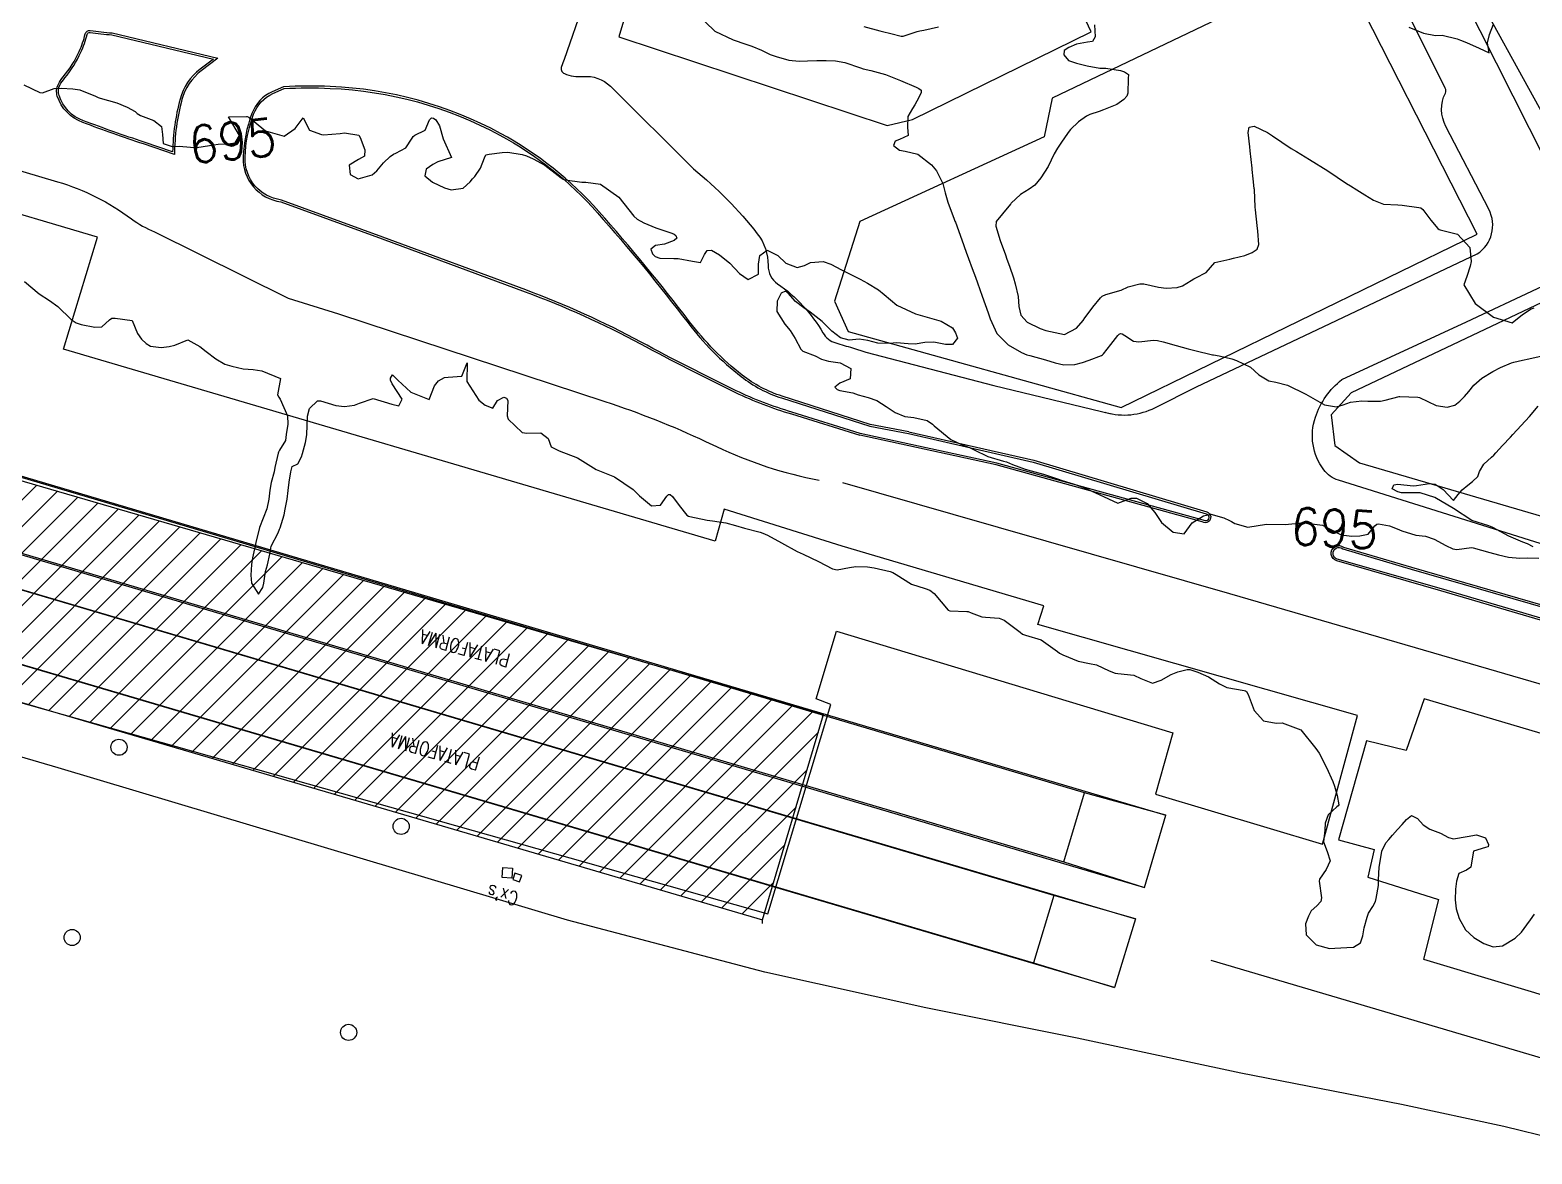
# Model space of a CAD drawing. Header units: metres. Extents: x 286371 to 293043, y 7462578 to 7466404.
# Drawn here: x 288268.8 to 288429.8, y 7465199.6 to 7465320.2 of the extents above; entities that cross this region are included whole.
import ezdxf
from ezdxf.enums import TextEntityAlignment as Align

# ---------------------------------------------------------------- set-up
doc = ezdxf.new("R2010")
doc.units = ezdxf.units.M
doc.header["$MEASUREMENT"] = 0
doc.linetypes.add('CONTINUO', pattern=[0])
doc.layers.get('0').update_dxf_attribs({"color": 255})
for name, color, linetype in [('CAIXA', 45, 'Continuous'), ('Canteiro', 45, 'Continuous'), ('Cotas', 45, 'Continuous'), ('Curvas de Nivel 1m', 11, 'Continuous'), ('Curvas de Nivel 5m', 15, 'Continuous'), ('EDIFICAÇÃO', 30, 'Continuous'), ('Edificações', 30, 'Continuous'), ('Linha Férrea', 20, 'Continuous'), ('PLATAFORMA', 45, 'Continuous'), ('Postes', 20, 'Continuous'), ('TEXTO', 45, 'Continuous'), ('Vias primárias', 230, 'Continuous')]:
    doc.layers.add(name, color=color, linetype=linetype)
doc.styles.add('ROMANS', font='romans', dxfattribs={"height": 0.2})
doc.styles.add('Style-STANDARD', font='STANDARD.shx')

# ---------------------------------------------------------------- blocks, each defined once
blk = doc.blocks.new('A765008FEC69405E18CF5C')
at = {"color": 132, "linetype": 'CONTINUO', "flags": 128}
for points in [[(-94.02, 27.6), (-75.66, 45.96)], [(-91.84, 26.96), (-73.47, 45.32)], [(-89.65, 26.32), (-71.28, 44.69)], [(-87.46, 25.67), (-69.09, 44.05)], [(-85.28, 25.03), (-66.9, 43.41)], [(-83.09, 24.39), (-64.71, 42.77)], [(-80.9, 23.75), (-62.52, 42.13)], [(-78.72, 23.11), (-60.33, 41.5)], [(-76.53, 22.47), (-58.14, 40.86)], [(-74.34, 21.82), (-55.95, 40.22)], [(-72.16, 21.18), (-53.75, 39.58)], [(-69.97, 20.54), (-51.56, 38.95)], [(-67.78, 19.9), (-49.37, 38.31)], [(-65.6, 19.26), (-47.18, 37.67)], [(-63.41, 18.61), (-44.99, 37.03)], [(-61.22, 17.97), (-42.8, 36.39)], [(-59.04, 17.33), (-40.61, 35.76)], [(-56.85, 16.69), (-38.42, 35.12)], [(-54.66, 16.05), (-36.23, 34.48)], [(-52.48, 15.4), (-34.04, 33.84)], [(-50.29, 14.76), (-31.85, 33.2)], [(-48.1, 14.12), (-29.66, 32.57)], [(-45.92, 13.48), (-27.47, 31.93)], [(-43.73, 12.84), (-25.28, 31.29)], [(-41.54, 12.2), (-23.09, 30.65)], [(-39.36, 11.55), (-20.9, 30.01)], [(-37.17, 10.91), (-18.71, 29.38)], [(-34.99, 10.27), (-16.52, 28.74)], [(-32.8, 9.63), (-14.33, 28.1)], [(-30.61, 8.99), (-12.14, 27.46)], [(-28.43, 8.34), (-9.94, 26.82)], [(-26.24, 7.7), (-7.75, 26.19)], [(-24.05, 7.06), (-5.56, 25.55)], [(-21.87, 6.42), (-3.37, 24.91)], [(-19.68, 5.78), (-1.18, 24.27)], [(-17.49, 5.13), (1.01, 23.63)], [(-15.31, 4.49), (3.2, 23)], [(-13.12, 3.85), (5.39, 22.36)], [(-10.93, 3.21), (7.58, 21.72)], [(-8.75, 2.57), (8.19, 19.5)], [(-6.56, 1.93), (6.99, 15.47)], [(-4.37, 1.28), (5.79, 11.44)], [(-2.19, 0.64), (4.59, 7.41)], [(0, 0), (3.39, 3.39)]]:
    blk.add_lwpolyline(points, dxfattribs=at)

msp = doc.modelspace()

# ---------------------------------------------------------------- linework, layer by layer
at = {"layer": 'CAIXA', "linetype": 'CONTINUO'}
for points in [[(288320.44, 7465229.18, 696), (288319.4, 7465229.25, 696), (288319.47, 7465230.31, 696.02), (288320.51, 7465230.24, 696.02)], [(288320.75, 7465229.7, 696.06), (288320.53, 7465229.02, 696.04), (288321.26, 7465228.79, 696.06), (288321.48, 7465229.46, 696.06)]]:
    msp.add_polyline3d(points, close=True, dxfattribs=at)
at = {"layer": 'Canteiro'}
for points in [[(288277.53, 7465319.64), (288288.43, 7465317.02), (288287, 7465315.94, 0.166775), (288284.84, 7465312.74, 0.060344), (288284.04, 7465307.09), (288280.99, 7465308.12, -0.006569), (288274.47, 7465310.42, -0.230137), (288271.87, 7465313.12, -0.201459), (288271.96, 7465314.25, -0.053946), (288272.47, 7465315.01, 0.067839), (288274.21, 7465317.78, 0.047422), (288274.87, 7465319.68, -0.385712), (288275.19, 7465319.9, 0.012792)], [(288357.79, 7465276.87), (288350.47, 7465279.17, -0.042308), (288344.48, 7465281.46, -0.010863), (288334.3, 7465286.67, 0.035067), (288321.92, 7465292.27), (288306.59, 7465297.94), (288295.71, 7465301.92, -0.388507), (288291.81, 7465306.51, -0.08006), (288292.73, 7465311.12, -0.200663), (288294.81, 7465313.34), (288295.99, 7465313.88, -0.022897), (288300.94, 7465313.9, -0.114367), (288319.13, 7465308.89, -0.08757), (288329.6, 7465300.56, -0.018186), (288339.32, 7465288.74, 0.063528), (288345.01, 7465282.98, 0.089039), (288349.36, 7465280.68), (288358.82, 7465277.65), (288362.95, 7465276.86), (288376.35, 7465273.8), (288394.9, 7465268.26, -1.200463), (288394.56, 7465267.58), (288372.43, 7465273.7)]]:
    msp.add_lwpolyline(points, format="xyb", close=True, dxfattribs=at)
msp.add_lwpolyline([(288476.94, 7465243.45), (288420.12, 7465260.19), (288408.95, 7465263.39, -1.230034), (288409.54, 7465264.5), (288416.86, 7465262.33), (288460.73, 7465249.64)], format="xyb", dxfattribs=at)
at = {"layer": 'Curvas de Nivel 1m', "flags": 128}
for points, elevation in [([(288340.21, 7465321.97), (288342.18, 7465320.05), (288344.17, 7465319.12), (288345.52, 7465318.65), (288346.15, 7465318.44), (288347.19, 7465317.98), (288348.14, 7465317.54), (288348.79, 7465317.3), (288350.13, 7465316.92), (288351.23, 7465316.82), (288352.13, 7465316.84), (288353.15, 7465316.87), (288354.13, 7465316.87), (288355.15, 7465316.84), (288356.13, 7465316.69), (288357.83, 7465316.11), (288358.12, 7465316.01), (288358.91, 7465315.8), (288360.11, 7465315.5), (288360.51, 7465315.37), (288362.1, 7465314.75), (288363.78, 7465314.03), (288364.09, 7465313.9), (288364.32, 7465313.72), (288364.34, 7465313.46), (288364.07, 7465312.91), (288363.66, 7465312.13), (288363.38, 7465311.73), (288362.9, 7465310.88), (288362.87, 7465309.74), (288362.92, 7465308.83), (288362, 7465308.42), (288361.54, 7465308.23), (288361.36, 7465307.76), (288361.99, 7465307.28), (288362.59, 7465307.15), (288363.98, 7465306.84), (288365.44, 7465305.7), (288365.95, 7465305.06), (288366.64, 7465303.68), (288366.9, 7465302.7), (288367.2, 7465301.68), (288367.87, 7465299.87), (288367.94, 7465299.66), (288367.99, 7465299.53), (288368.67, 7465297.65), (288369.15, 7465296.31), (288369.39, 7465295.64), (288369.79, 7465294.58), (288370.14, 7465293.63), (288370.36, 7465293.03), (288370.87, 7465291.62), (288371.52, 7465289.8), (288371.58, 7465289.61), (288371.71, 7465289.19), (288372.45, 7465287.59), (288373.67, 7465286.38), (288375.1, 7465285.55), (288375.65, 7465285.32), (288375.96, 7465285.23), (288377.64, 7465284.79), (288378.69, 7465284.44), (288379.64, 7465284.23), (288380.82, 7465284.28), (288381.64, 7465284.49), (288382.35, 7465284.74), (288383.65, 7465285.24), (288383.77, 7465285.3), (288383.89, 7465285.42), (288384.66, 7465286.42), (288385.43, 7465287.4), (288385.56, 7465287.52), (288385.69, 7465287.59), (288385.87, 7465287.57), (288386.15, 7465287.39), (288387.1, 7465286.79), (288387.67, 7465286.72), (288389.23, 7465286.88), (288389.68, 7465286.86), (288390.29, 7465286.7), (288391.67, 7465286.32), (288392.97, 7465285.97), (288393.66, 7465285.79), (288395.58, 7465285.31), (288395.66, 7465285.3), (288396.29, 7465285.22), (288397.65, 7465284.89), (288398.15, 7465284.69), (288399.63, 7465283.97), (288400.52, 7465283.16), (288401.6, 7465282.53), (288402.36, 7465282.38), (288403.6, 7465282.05), (288405.58, 7465281.08), (288407.57, 7465279.93), (288408.86, 7465279.74), (288409.57, 7465279.93), (288410.35, 7465280.24), (288411.57, 7465280.39), (288412.23, 7465280.33), (288413.57, 7465280.35), (288414.09, 7465280.44), (288415.58, 7465280.84), (288415.67, 7465280.85), (288417.58, 7465280.78), (288417.77, 7465280.72), (288419.57, 7465279.86), (288420.75, 7465279.68), (288421.57, 7465279.92), (288422.09, 7465280.33), (288422.58, 7465280.83), (288423.05, 7465281.37), (288423.6, 7465282.05), (288424.45, 7465282.8), (288425.63, 7465283.51), (288426.46, 7465283.94), (288427.64, 7465284.44), (288427.87, 7465284.51), (288428.83, 7465284.73), (288429.49, 7465284.87), (288429.65, 7465284.9), (288431.11, 7465285.23)], 694), ([(288358.18, 7465320.53), (288359.89, 7465320.08), (288360.18, 7465320.01), (288361.06, 7465319.77), (288362.17, 7465319.5), (288362.41, 7465319.51), (288363.16, 7465319.74), (288363.91, 7465319.99), (288364.18, 7465320.06), (288364.61, 7465320.15), (288366.19, 7465320.51)], 693), ([(288382.91, 7465320.72), (288383, 7465319.43), (288382.68, 7465318.92), (288382.17, 7465318.86), (288380.99, 7465318.63), (288380.16, 7465318.29), (288379.67, 7465317.96), (288379.63, 7465317.48), (288380.14, 7465316.9), (288380.99, 7465316.6), (288382.13, 7465316.31), (288383.48, 7465316.07), (288384.12, 7465316.06), (288385.71, 7465315.8), (288386.12, 7465315.67), (288386.57, 7465315.38), (288386.54, 7465314.95), (288386.48, 7465313.38), (288386.38, 7465313.07), (288386.07, 7465312.72), (288385.3, 7465312.16), (288384.06, 7465311.65), (288383.88, 7465311.59), (288383.4, 7465311.42), (288382.41, 7465311.08), (288382.05, 7465310.91), (288381.2, 7465310.29), (288380.34, 7465309.47), (288380.19, 7465309.3), (288380.02, 7465309.07), (288379.36, 7465308.12), (288378.93, 7465307.49), (288378.59, 7465306.89), (288377.95, 7465305.5), (288377.17, 7465304.29), (288376.52, 7465303.53), (288375.92, 7465303.09), (288374.96, 7465302.51), (288373.98, 7465301.57), (288373.94, 7465301.52), (288373.89, 7465301.46), (288373.03, 7465300.44), (288372.37, 7465299.6), (288372.33, 7465299.13), (288372.79, 7465297.59), (288373.35, 7465296.05), (288373.52, 7465295.58), (288373.79, 7465294.83), (288374.23, 7465293.57), (288374.41, 7465292.92), (288374.71, 7465291.56), (288374.8, 7465290.48), (288375.02, 7465289.55), (288375.7, 7465288.81), (288377.1, 7465288.12), (288377.69, 7465287.93), (288379.68, 7465287.48), (288380.98, 7465288.18), (288381.71, 7465289), (288381.88, 7465289.28), (288382.01, 7465289.45), (288382.75, 7465290.42), (288383.54, 7465291.43), (288383.75, 7465291.62), (288384.13, 7465291.8), (288385.76, 7465292.23), (288386.54, 7465292.6), (288387.77, 7465292.94), (288388.2, 7465292.92), (288389.76, 7465292.57), (288390.6, 7465292.47), (288391.76, 7465292.54), (288392.35, 7465292.7), (288393.27, 7465293.27), (288393.57, 7465293.47), (288393.78, 7465293.56), (288394.9, 7465294.13), (288395.8, 7465295.23), (288397.43, 7465295.59), (288397.81, 7465295.67), (288399.03, 7465295.97), (288399.82, 7465296.28), (288400.35, 7465296.64), (288400.53, 7465297.16), (288400.43, 7465298.59), (288400.36, 7465299.17), (288400.18, 7465300.88), (288400.15, 7465301.17), (288400.06, 7465303.04), (288400.04, 7465303.17), (288399.94, 7465304.19), (288399.83, 7465305.18), (288399.82, 7465305.32), (288399.61, 7465307.18), (288399.56, 7465307.61), (288399.39, 7465309.18), (288399.49, 7465309.72), (288400.02, 7465309.83), (288401.45, 7465309.15), (288402.01, 7465308.8), (288402.99, 7465308.13), (288403.99, 7465307.46), (288404.56, 7465307.11), (288405.97, 7465306.25), (288407.95, 7465305.05), (288409.93, 7465303.7), (288410.35, 7465303.44), (288411.06, 7465303.01), (288411.92, 7465302.47), (288412.83, 7465301.9), (288413.9, 7465301.48), (288415.44, 7465301.4), (288415.9, 7465301.36), (288417.68, 7465301.12), (288417.9, 7465301.08), (288418.12, 7465300.89), (288418.99, 7465299.77), (288419.72, 7465298.87), (288419.86, 7465298.74), (288420, 7465298.72), (288421.85, 7465298.24), (288423.15, 7465296.81), (288423.3, 7465295.31), (288423.2, 7465294.81), (288422.86, 7465293.73), (288422.53, 7465292.82), (288423.73, 7465290.8), (288425.71, 7465289.36), (288427.7, 7465288.74), (288428.81, 7465289.64), (288429.73, 7465290.24), (288430.07, 7465290.36)], 693), ([(288416.63, 7465320.47), (288418.18, 7465319.81), (288419.48, 7465319.56), (288420.18, 7465319.6), (288421.79, 7465319.22), (288422.17, 7465319.06), (288422.79, 7465318.83), (288424.16, 7465318.22), (288425.24, 7465317.7), (288425.06, 7465318.79), (288425.27, 7465319.69), (288425.72, 7465320.78)], 692), ([(288268.15, 7465293.19), (288269.74, 7465291.86), (288270.83, 7465291.15), (288271.72, 7465290.49), (288273.18, 7465289.11), (288273.7, 7465288.74), (288274.24, 7465288.55), (288275.69, 7465288.29), (288276.44, 7465288.31), (288277.27, 7465289.05), (288277.51, 7465289.24), (288277.71, 7465289.26), (288277.9, 7465289.23), (288279.7, 7465289.01), (288280.28, 7465287.6), (288280.71, 7465286.99), (288281.21, 7465286.53), (288281.66, 7465286.23), (288282.8, 7465286.1), (288283.66, 7465286.19), (288284.27, 7465286.33), (288285.67, 7465286.91), (288286.95, 7465286.19), (288287.66, 7465285.68), (288288.69, 7465284.87), (288289.63, 7465284.32), (288290.39, 7465284.08), (288291.62, 7465283.81), (288292.7, 7465283.73), (288293.62, 7465283.6), (288295.6, 7465282.76), (288295.31, 7465281.03), (288295.44, 7465280.77), (288295.57, 7465280.55), (288296.38, 7465278.75), (288296.4, 7465277.88), (288296.23, 7465276.75), (288296.15, 7465276.11), (288295.49, 7465275.07), (288295.39, 7465274.86), (288295.37, 7465274.77), (288295.02, 7465273.21), (288294.92, 7465272.77), (288294.6, 7465271.61), (288294.46, 7465270.78), (288294.37, 7465269.81), (288294.14, 7465268.78), (288293.36, 7465266.8), (288292.98, 7465265.17), (288292.89, 7465264.81), (288292.61, 7465263.52), (288292.5, 7465262.82), (288292.44, 7465261.67), (288292.5, 7465260.82), (288293.26, 7465259.65), (288293.72, 7465260.34), (288293.82, 7465260.8), (288294.02, 7465262.06), (288294.21, 7465262.79), (288294.46, 7465263.92), (288294.61, 7465264.78), (288295.36, 7465266.22), (288295.52, 7465266.6), (288295.57, 7465266.76), (288295.99, 7465268.15), (288296.13, 7465268.75), (288296.33, 7465269.83), (288296.44, 7465270.75), (288296.53, 7465271.66), (288296.74, 7465272.75), (288296.88, 7465273.33), (288297.47, 7465273.62), (288297.86, 7465274.35), (288297.97, 7465274.73), (288298.31, 7465275.92), (288298.43, 7465276.72), (288298.47, 7465277.78), (288298.52, 7465278.72), (288298.72, 7465279.56), (288299.57, 7465280.37), (288299.9, 7465280.37), (288301.56, 7465279.87), (288302.47, 7465279.75), (288303.56, 7465279.92), (288304.08, 7465280.12), (288305.57, 7465280.61), (288307.57, 7465280.03), (288308.3, 7465279.83), (288308.66, 7465280.57), (288307.6, 7465282.21), (288307.42, 7465282.59), (288307.41, 7465282.79), (288307.61, 7465283.16), (288308.19, 7465282.58), (288309.59, 7465281.31), (288311.57, 7465280.52), (288312.13, 7465281.98), (288312.55, 7465282.51), (288313.22, 7465282.89), (288313.61, 7465282.9), (288315.06, 7465283.03), (288315.63, 7465284.46), (288315.6, 7465282.46), (288316.87, 7465280.44), (288317.57, 7465279.9), (288318.38, 7465279.6), (288318.88, 7465280.41), (288319.58, 7465280.78), (288319.85, 7465280.67), (288320, 7465280.4), (288319.94, 7465278.78), (288320.04, 7465278.4), (288321.52, 7465276.99), (288322.05, 7465276.9), (288323.52, 7465276.93), (288324.33, 7465276.32), (288324.63, 7465275.45), (288325.49, 7465275.01), (288327.48, 7465274.27), (288329.46, 7465273), (288331.44, 7465272.21), (288333.42, 7465270.86), (288334.11, 7465270.17), (288335.4, 7465269.1), (288336.35, 7465269.19), (288337.06, 7465270.13), (288337.21, 7465270.33), (288337.42, 7465270.31), (288337.65, 7465270.12), (288338.37, 7465269.14), (288339.19, 7465268.1), (288339.38, 7465268.01), (288339.5, 7465267.98), (288341.38, 7465267.57), (288341.93, 7465267.5), (288343.37, 7465267.28), (288344.4, 7465266.99), (288345.36, 7465266.7), (288347.04, 7465266.3), (288347.36, 7465266.19), (288347.83, 7465265.97), (288349.34, 7465265.13), (288351.02, 7465264.22), (288351.33, 7465264.07), (288351.67, 7465263.91), (288353.31, 7465263.13), (288354.81, 7465262.35), (288355.3, 7465262.25), (288356.62, 7465262.51), (288357.31, 7465262.59), (288358.55, 7465262.56), (288359.3, 7465262.46), (288361, 7465262.06), (288361.3, 7465261.96), (288361.63, 7465261.76), (288363.27, 7465260.69), (288364.75, 7465260.23), (288365.26, 7465260.05), (288365.7, 7465259.7), (288367.23, 7465257.92), (288367.39, 7465257.83), (288369.23, 7465257.79), (288369.35, 7465257.76), (288369.68, 7465257.64), (288370.83, 7465257.22), (288371.22, 7465257.15), (288372.69, 7465257.05), (288373.21, 7465256.86), (288374.93, 7465255.55), (288375.19, 7465255.36), (288375.5, 7465255.23), (288377.18, 7465254.73), (288378.93, 7465253.49), (288379.16, 7465253.32), (288379.51, 7465253.13), (288381.15, 7465252.44), (288382.38, 7465252.2), (288383.14, 7465252.06), (288384.5, 7465251.4), (288385.13, 7465251.16), (288385.4, 7465251.12), (288387.13, 7465250.96), (288387.88, 7465250.59), (288389.12, 7465250.07), (288390.05, 7465250.39), (288391.13, 7465251.01), (288391.33, 7465251.1), (288391.86, 7465251.29), (288392.86, 7465251.55), (288393.14, 7465251.54), (288393.98, 7465251.26), (288395.13, 7465250.75), (288396.33, 7465250.01), (288397.11, 7465249.62), (288398.98, 7465249.3), (288399.1, 7465249.27), (288399.23, 7465249.18), (288399.4, 7465248.87), (288400.03, 7465247.17), (288401.05, 7465246.06), (288402.39, 7465245.78), (288403.04, 7465245.83), (288405.03, 7465245.09), (288406.65, 7465243.07), (288407, 7465242.56), (288407.81, 7465241.05), (288408.47, 7465239.52), (288408.65, 7465239.04), (288408.93, 7465238.05), (288409.11, 7465237.03), (288409.03, 7465236.91), (288408.91, 7465236.83), (288407.97, 7465235.97), (288407.66, 7465235.05), (288407.62, 7465234.3), (288407.48, 7465233.06), (288407.87, 7465232.02), (288408.19, 7465231.04), (288407.75, 7465230.11), (288407.05, 7465229.06), (288407.01, 7465228.84), (288407.24, 7465227.06), (288407.17, 7465226.65), (288406.75, 7465226.18), (288406.15, 7465225.66), (288405.85, 7465225.08), (288405.53, 7465224.27), (288405.62, 7465223.08), (288406.69, 7465222), (288408.11, 7465221.62), (288408.68, 7465221.64), (288409.98, 7465221.71), (288410.68, 7465221.78), (288411.45, 7465222.23), (288411.69, 7465222.99), (288411.85, 7465223.85), (288412.16, 7465224.98), (288412.3, 7465225.42), (288412.75, 7465226.13), (288413.05, 7465226.68), (288413.12, 7465226.97), (288413.38, 7465228.37), (288413.38, 7465228.97), (288413.45, 7465230.33), (288413.56, 7465230.96), (288413.72, 7465232.08), (288414.16, 7465232.95), (288414.48, 7465233.33), (288414.87, 7465233.79), (288415.41, 7465234.4), (288415.9, 7465234.93), (288416.36, 7465235.46), (288416.9, 7465235.88), (288417.57, 7465235.57), (288418.15, 7465234.9), (288418.88, 7465234.42), (288420.01, 7465234), (288420.86, 7465233.53), (288421.41, 7465233.39), (288422.87, 7465233.62), (288423.87, 7465233.8), (288424.86, 7465233.51), (288425.16, 7465232.78), (288425.12, 7465232.51), (288424.85, 7465232.45), (288423.56, 7465232.08), (288423.35, 7465230.81), (288423.28, 7465230.34), (288422.81, 7465230.02), (288421.98, 7465229.66), (288421.75, 7465228.84), (288421.63, 7465227.98), (288421.58, 7465226.84), (288421.69, 7465225.89), (288422.01, 7465224.84), (288422.71, 7465223.63), (288423.6, 7465222.81), (288424.68, 7465222.17), (288425.67, 7465221.79), (288426.68, 7465221.9), (288428.04, 7465222.74), (288428.7, 7465223.39), (288429.29, 7465224.15), (288429.68, 7465224.71), (288430.11, 7465225.32)], 696)]:
    msp.add_lwpolyline(points, dxfattribs=dict(at, elevation=elevation))
at = {"layer": 'Curvas de Nivel 5m', "elevation": 695, "flags": 128}
for points in [[(288268.09, 7465314.28), (288269.8, 7465313.44), (288270.08, 7465313.41), (288271.35, 7465313.87), (288272.09, 7465313.93), (288273.34, 7465313.85), (288274.08, 7465313.73), (288275.79, 7465313.07), (288276.07, 7465312.93), (288276.27, 7465312.86), (288278.06, 7465312.36), (288279.18, 7465311.89), (288280.04, 7465311.41), (288280.25, 7465311.21), (288280.6, 7465311), (288282.03, 7465310.45), (288282.86, 7465309.8), (288282.96, 7465308.96), (288283.03, 7465308), (288283.98, 7465307.65), (288284.75, 7465307.7), (288285.98, 7465307.59), (288286.65, 7465307.57), (288287.99, 7465307.78), (288288.94, 7465307.92), (288289.99, 7465307.94), (288290.77, 7465308.07), (288291.22, 7465308.84), (288290.03, 7465310.85), (288291.97, 7465310.89), (288292.03, 7465310.88), (288292.23, 7465310.82), (288294.01, 7465309.34), (288296, 7465308.76), (288297.18, 7465309.58), (288298.03, 7465310.73), (288298.71, 7465309.42), (288300.01, 7465308.94), (288300.23, 7465308.93), (288302.01, 7465309.07), (288302.49, 7465309.14), (288304.01, 7465308.88), (288304.17, 7465308.63), (288304.65, 7465307.3), (288304.64, 7465306.63), (288303.97, 7465306.25), (288302.97, 7465305.65), (288303.1, 7465304.66), (288303.94, 7465304.2), (288305.43, 7465304.61), (288305.95, 7465305.06), (288306.65, 7465305.91), (288307.38, 7465306.58), (288307.72, 7465306.84), (288307.98, 7465306.96), (288309.04, 7465307.5), (288309.72, 7465308.55), (288309.83, 7465308.73), (288310.01, 7465308.86), (288311.13, 7465309.42), (288311.6, 7465310.52), (288311.82, 7465310.74), (288312.04, 7465310.71), (288312.28, 7465310.51), (288312.67, 7465309.86), (288313.07, 7465308.5), (288313.97, 7465306.48), (288312.47, 7465306), (288311.96, 7465305.72), (288311.24, 7465305.24), (288311.1, 7465304.53), (288311.93, 7465303.82), (288313.19, 7465303.23), (288313.92, 7465303.02), (288315.2, 7465303.19), (288315.94, 7465303.87), (288316.2, 7465304.19), (288316.44, 7465304.45), (288317.05, 7465305.35), (288317.49, 7465306.43), (288317.64, 7465306.76), (288317.98, 7465306.85), (288319.37, 7465307.01), (288319.98, 7465307.07), (288321.53, 7465306.82), (288321.98, 7465306.67), (288322.72, 7465306.35), (288323.95, 7465305.67), (288325.73, 7465304.31), (288325.93, 7465304.16), (288326.15, 7465304.08), (288327.93, 7465303.84), (288328.35, 7465303.85), (288329.92, 7465303.62), (288331.9, 7465302.21), (288333.51, 7465300.19), (288333.87, 7465299.85), (288334.57, 7465299.46), (288335.86, 7465298.95), (288337.6, 7465298.38), (288337.85, 7465298.27), (288338.02, 7465298.12), (288338.12, 7465297.84), (288337.84, 7465297.56), (288336.8, 7465297.17), (288335.83, 7465297.04), (288335.33, 7465296.66), (288335.51, 7465296.16), (288335.81, 7465295.86), (288336.28, 7465295.67), (288337.81, 7465295.66), (288338.26, 7465295.66), (288339.8, 7465295.37), (288340.65, 7465295.23), (288341.09, 7465296.08), (288341.37, 7465296.52), (288341.82, 7465296.53), (288342.69, 7465296.05), (288343.8, 7465295.16), (288344.84, 7465294.02), (288345.78, 7465293.4), (288346.89, 7465293.98), (288346.86, 7465295.04), (288347.03, 7465295.98), (288347.82, 7465296.54), (288348.94, 7465295.95), (288349.8, 7465295.14), (288351.02, 7465294.69), (288351.8, 7465294.89), (288352.47, 7465295.23), (288353.81, 7465295.32), (288354.65, 7465295.02), (288355.79, 7465294.42), (288356.98, 7465293.83), (288357.78, 7465293.41), (288358.57, 7465293), (288359.75, 7465292.28), (288360.34, 7465291.78), (288361.73, 7465290.64), (288363.71, 7465289.72), (288365.71, 7465289.15), (288366.45, 7465288.93), (288367.69, 7465288.21), (288368.02, 7465287.66), (288368.22, 7465287.11), (288367.67, 7465286.41), (288366.93, 7465286.41), (288365.67, 7465286.66), (288364.73, 7465286.65), (288363.67, 7465286.46), (288362.92, 7465286.48), (288361.67, 7465286.58), (288360.91, 7465286.52), (288359.67, 7465286.56), (288358.62, 7465286.85), (288357.67, 7465287), (288356.6, 7465286.9), (288355.67, 7465287.15), (288354.76, 7465287.86), (288353.7, 7465288.87), (288352.41, 7465289.89), (288351.73, 7465290.37), (288350.86, 7465291.04), (288350.07, 7465291.93), (288349.76, 7465292.14), (288349.3, 7465291.94), (288348.87, 7465291.08), (288348.85, 7465289.96), (288349.7, 7465288.61), (288350.27, 7465287.93), (288350.8, 7465287.06), (288351.41, 7465285.92), (288351.65, 7465285.72), (288352.96, 7465285.2), (288353.64, 7465284.83), (288354.38, 7465284.62), (288355.63, 7465284.45), (288356.77, 7465283.83), (288356.7, 7465282.74), (288355.6, 7465282.26), (288355.07, 7465281.85), (288355.32, 7465281.58), (288355.59, 7465281.5), (288357, 7465281.24), (288357.58, 7465281.03), (288358.65, 7465280.73), (288359.57, 7465280.41), (288360.56, 7465279.77), (288361.55, 7465279.11), (288362.58, 7465278.71), (288363.55, 7465278.6), (288364.98, 7465278.26), (288365.54, 7465277.88), (288365.73, 7465277.69), (288367.51, 7465276.24), (288368.72, 7465275.65), (288369.5, 7465275.37), (288370, 7465275.12), (288371.49, 7465274.41), (288373.15, 7465273.9), (288373.48, 7465273.83), (288374.12, 7465273.56), (288375.47, 7465273.04), (288376.12, 7465272.88), (288377.46, 7465272.51), (288378.93, 7465272), (288379.44, 7465271.84), (288380.63, 7465271.47), (288381.43, 7465271.19), (288381.85, 7465271.03), (288383.42, 7465270.34), (288385.4, 7465269.39), (288386.84, 7465269.95), (288387.41, 7465269.93), (288388.55, 7465269.35), (288389.39, 7465268.38), (288390.11, 7465267.32), (288391.36, 7465266.27), (288392.52, 7465266.12), (288393.37, 7465267.27), (288394.61, 7465268.03), (288395.39, 7465268.22), (288396.8, 7465267.81), (288397.38, 7465267.53), (288397.59, 7465267.42), (288397.97, 7465267.21), (288399.37, 7465266.81), (288401.37, 7465267.14), (288403.37, 7465267.11), (288405.17, 7465267.29), (288405.38, 7465267.29), (288407.37, 7465267.05), (288409.36, 7465266.01), (288410.52, 7465265.84), (288411.36, 7465265.89), (288412.26, 7465266.08), (288412.99, 7465266.97), (288413.19, 7465267.16), (288413.38, 7465267.19), (288414.54, 7465266.95), (288415.37, 7465266.65), (288415.87, 7465266.43), (288417.36, 7465265.96), (288418.4, 7465265.85), (288419.35, 7465265.54), (288420.59, 7465264.86), (288421.34, 7465264.5), (288421.76, 7465264.41), (288423.33, 7465264.63), (288423.52, 7465264.62), (288425.32, 7465264.12), (288426.23, 7465263.86), (288427.32, 7465263.6), (288428.54, 7465263.51), (288429.32, 7465263.52), (288430.55, 7465263.48)], [(288429.97, 7465264.71), (288429.34, 7465265.05), (288428.84, 7465265.23), (288427.35, 7465265.87), (288425.62, 7465266.78), (288425.38, 7465266.91), (288425.21, 7465266.95), (288423.38, 7465267.52), (288421.4, 7465268.84), (288419.42, 7465269.99), (288417.84, 7465270.49), (288417.43, 7465270.5), (288415.85, 7465270.51), (288415.43, 7465270.61), (288414.84, 7465270.94), (288415, 7465271.38), (288415.44, 7465271.43), (288417.08, 7465271.27), (288417.44, 7465271.28), (288418.83, 7465271.49), (288419.44, 7465271.43), (288420.32, 7465270.86), (288421.42, 7465269.7), (288421.93, 7465270.33), (288422.34, 7465270.83), (288422.94, 7465271.33), (288423.45, 7465271.72), (288424.02, 7465272.24), (288424.2, 7465272.8), (288424.68, 7465273.59), (288425.49, 7465274.32), (288425.74, 7465274.53), (288425.94, 7465274.78), (288426.67, 7465275.6), (288427.52, 7465276.47), (288427.79, 7465276.75), (288429.55, 7465278.71), (288430.48, 7465279.79)]]:
    msp.add_lwpolyline(points, dxfattribs=at)
at = {"layer": 'EDIFICAÇÃO', "linetype": 'CONTINUO'}
for points in [[(288353.86, 7465246.71, 702.52), (288163.79, 7465302.07, 701.82)], [(288157.34, 7465280.45, 701.86), (288347.3, 7465224.69, 702.54)], [(288347.29, 7465224.3, 695.89), (288347.3, 7465224.69, 702.54), (288353.86, 7465246.71, 702.52), (288353.71, 7465246.48, 696.47)]]:
    msp.add_polyline3d(points, dxfattribs=at)
at = {"layer": 'Edificações'}
for points in [[(288353.06, 7465384.37), (288363.2, 7465363.04), (288353.99, 7465358.34), (288343.47, 7465358.24), (288331.9, 7465319.44), (288360.67, 7465309.91), (288363.4, 7465310.57), (288382.54, 7465319.97), (288381.19, 7465322.85), (288405.82, 7465334.64), (288392.16, 7465362.08), (288375.88, 7465396.43, 0.023304), (288372.11, 7465403.51, 0.222974), (288368.95, 7465405.65, 0.238469), (288360.43, 7465402.91, 0.124314), (288357.33, 7465397.8)], [(288420.17, 7465333.16), (288420.1, 7465330.95), (288433.85, 7465305.95), (288436.67, 7465305.01), (288438.72, 7465305.83), (288434.06, 7465314.39), (288435.1, 7465315.05), (288432.91, 7465319.21), (288440.31, 7465322.79), (288447.13, 7465309.48), (288470.68, 7465320.66), (288497.79, 7465333.76), (288498.9, 7465337.55), (288485.95, 7465363.59, 0.383619), (288483.11, 7465364.72), (288445.87, 7465345.36)]]:
    msp.add_lwpolyline(points, format="xyb", close=True, dxfattribs=at)
for points in [[(288423.95, 7465298.27), (288409.06, 7465327.53), (288378.37, 7465312.85), (288377.5, 7465308.7), (288357.74, 7465299.62), (288355.02, 7465291.08), (288356.51, 7465287.81), (288385.77, 7465279.67)], [(288410.45, 7465281.25), (288408.29, 7465278.86), (288408.68, 7465275.58), (288411.33, 7465273.73), (288471.36, 7465256.14), (288471.02, 7465254.82), (288492.63, 7465248.86), (288505.41, 7465254.86), (288533.11, 7465268.38), (288526.33, 7465281.8), (288504.78, 7465271.77), (288497.17, 7465288.69), (288490.28, 7465285.24), (288490.91, 7465284), (288479.95, 7465283.14), (288478.9, 7465285.05), (288497.77, 7465293.73), (288497.09, 7465295.02), (288506.51, 7465299.83), (288509.35, 7465294.02), (288499.5, 7465289.55), (288506.56, 7465275.22), (288525.5, 7465284.25), (288504.46, 7465325.84)], [(288418.27, 7465248.41), (288416.32, 7465242.87), (288412.1, 7465243.9), (288409.08, 7465233.28), (288412.89, 7465232.25), (288412.24, 7465229.28), (288419.81, 7465226.88), (288418.19, 7465220.48), (288505.16, 7465194.33), (288507.08, 7465201.37), (288526.85, 7465195.52), (288529.06, 7465202.77), (288560.78, 7465193.5), (288568.03, 7465179.68), (288571.53, 7465181.16), (288575.17, 7465173.98), (288577.19, 7465174.79), (288579.63, 7465170.58), (288582.08, 7465171.87), (288578.77, 7465177.28), (288567.11, 7465200.68), (288531.32, 7465210.97), (288532.32, 7465214.38), (288488.28, 7465227.66)]]:
    msp.add_lwpolyline(points, close=True, dxfattribs=at)
msp.add_lwpolyline([(288155.84, 7465279.66), (288347.88, 7465225.34), (288354.63, 7465247.8), (288353.08, 7465248.4), (288355.23, 7465255.65), (288391.31, 7465244.74), (288389.46, 7465238.18), (288407.35, 7465232.81), (288411.12, 7465246.61), (288376.84, 7465256.38), (288377.48, 7465258.39), (288355.86, 7465264.8), (288343.18, 7465268.75), (288342.24, 7465265.31), (288272.33, 7465285.92), (288275.98, 7465297.92), (288248.41, 7465306.09)], dxfattribs=at)
at = {"layer": 'Linha Férrea'}
for points in [[(288437.91, 7465199.81), (288426.8, 7465202.51), (288415.82, 7465204.89), (288398.6, 7465208.23), (288381.04, 7465212), (288364.83, 7465215.27), (288347.57, 7465219.09), (288326.41, 7465224.65), (288296.87, 7465233.51), (288271.77, 7465241.02), (288250.99, 7465247.07), (288224.71, 7465255.13), (288191.36, 7465265.72), (288175.24, 7465270.92), (288142.31, 7465282.99), (288124.9, 7465290.14), (288110.63, 7465295.63)], [(288395.39, 7465220.37), (288465.18, 7465199.75)]]:
    msp.add_lwpolyline(points, dxfattribs=at)
at = {"layer": 'PLATAFORMA', "linetype": 'CONTINUO'}
for points in [[(288146.62, 7465299.78, 695.86), (288148.92, 7465307.54, 695.86), (288390.58, 7465235.91, 695.95)], [(288390.58, 7465235.91, 695.95), (288381.83, 7465238.32, 696.47), (288149.07, 7465307.36, 696.5), (288148.92, 7465307.54, 695.86)], [(288146.62, 7465299.78, 695.86), (288388.28, 7465228.15, 695.92)], [(288146.86, 7465299.87, 695.98), (288379.61, 7465230.91, 696.41), (288388.28, 7465228.15, 695.92)], [(288387.3, 7465224.8, 696.07), (288378.54, 7465227.32, 696.54), (288145.69, 7465296.22, 695.95), (288145.67, 7465296.25, 695.79)], [(288143.67, 7465288.73, 696.49), (288376.36, 7465220.07, 696.61), (288385.07, 7465217.43, 696.02)], [(288379.61, 7465230.91, 696.41), (288381.83, 7465238.32, 696.47)], [(288388.28, 7465228.15, 695.92), (288390.58, 7465235.91, 695.95)], [(288378.54, 7465227.32, 696.54), (288376.36, 7465220.07, 696.61)]]:
    msp.add_polyline3d(points, dxfattribs=at)
msp.add_polyline3d([(288387.3, 7465224.8, 696.07), (288385.07, 7465217.43, 696.02), (288143.62, 7465288.7, 695.79), (288145.67, 7465296.25, 695.79)], close=True, dxfattribs=at)
at = {"layer": 'Postes'}
for centre in [(288278.29, 7465243.21), (288308.55, 7465234.72), (288273.27, 7465222.8), (288302.92, 7465212.62)]:
    msp.add_circle(centre, 0.866, dxfattribs=at)
at = {"layer": 'Vias primárias', "elevation": 686.4}
msp.add_lwpolyline([(288456.97, 7465427.17), (288461.77, 7465418.22), (288468.1, 7465405.16), (288479.09, 7465382.98), (288491.06, 7465359.68), (288501.12, 7465339.65, -0.399433), (288498.96, 7465332.54), (288440.29, 7465304.09), (288438.14, 7465303.04, -0.03306), (288435.4, 7465301.93, -0.318998), (288433.06, 7465302.65), (288420.78, 7465327.03), (288417.65, 7465333.23), (288392.38, 7465385.27), (288378.69, 7465413.32), (288377.39, 7465415.86, -0.210662), (288377.03, 7465422.3, 0.030517), (288380.06, 7465432.21, -0.056466), (288383.15, 7465440.68, -0.18996), (288386.15, 7465443.38), (288392.29, 7465446.44)], format="xyb", dxfattribs=at)
at = {"layer": 'Vias primárias'}
for points in [[(288384.02, 7465279.15), (288384.13, 7465279.12, 0.186624), (288389.39, 7465279.64), (288393.85, 7465281.89), (288423.96, 7465296.13, 0.383233), (288425.2, 7465300.92), (288420.6, 7465309.81, -0.240424), (288420.54, 7465313.4, 0.233224), (288420.53, 7465313.92), (288409.51, 7465336.05, 0.200803), (288406.04, 7465340.36, -0.144033), (288404.32, 7465342.07), (288400.94, 7465348.21), (288379.56, 7465396.72, 0.053066), (288376.37, 7465401.66, -0.051192), (288370.54, 7465410.64, 0.049187), (288365.58, 7465418.33, 0.20735)], [(288353.04, 7465417.07, 0.060184), (288354.67, 7465414, -0.207768), (288355.94, 7465407.7, -0.036879), (288353.6, 7465399.65, 0.011499), (288346.22, 7465378.42), (288339.24, 7465356.74), (288328.15, 7465323.07), (288326.02, 7465316.99, -0.043307), (288325.76, 7465316.26, 0.422242), (288326.06, 7465315.49, 0.125413), (288328.06, 7465315.17, -0.221858), (288331, 7465314.12), (288339.91, 7465305.27, -0.054631), (288346.75, 7465298.3, -0.17153), (288347.91, 7465294.88, 0.250647), (288348.92, 7465292.94, -0.11288), (288353.78, 7465287.67, 0.196613), (288355.17, 7465286.58, -0.009571), (288356.95, 7465286.05), (288358.38, 7465285.58), (288372.1, 7465282.03), (288384.7, 7465278.99)], [(288113.99, 7465326.54, 0.039306), (288125.81, 7465326.89, 0.002354), (288135.53, 7465327.99, 0.033737), (288140.21, 7465328.87, 0.001451), (288149.6, 7465331.32, -0.014909), (288158.04, 7465333.29, -0.089816), (288168.6, 7465333.5, -0.03994), (288182.02, 7465330.22), (288239.29, 7465313.52), (288271.71, 7465303.88, -0.088494), (288279.63, 7465299.9, 0.064318), (288282.11, 7465298.51), (288296.44, 7465291.39), (288301.84, 7465289.72), (288330.4, 7465280.31, -0.029618), (288341.21, 7465276.02), (288342.39, 7465275.46, 0.062823), (288353.37, 7465271.85)], [(288362.99, 7465277.05), (288358.87, 7465277.84), (288349.42, 7465280.87, -0.089039), (288345.13, 7465283.14, -0.063528), (288339.48, 7465288.86, 0.018186), (288329.75, 7465300.69, 0.08757), (288319.22, 7465309.06, 0.114367), (288300.95, 7465314.1, 0.023071), (288295.94, 7465314.07), (288294.73, 7465313.53, 0.200663), (288292.54, 7465311.19, 0.08006), (288291.61, 7465306.51, 0.387092), (288295.66, 7465301.73), (288306.52, 7465297.75), (288321.85, 7465292.08, -0.035067), (288334.21, 7465286.5, 0.010863), (288344.4, 7465281.28, 0.042294), (288350.41, 7465278.98), (288357.75, 7465276.68)], [(288362.99, 7465277.05), (288376.4, 7465274), (288394.96, 7465268.45, -1.156883), (288394.47, 7465267.4), (288372.38, 7465273.5), (288357.75, 7465276.68)], [(288476.88, 7465243.26), (288420.06, 7465260), (288408.9, 7465263.2, -1.198133), (288409.63, 7465264.68), (288416.91, 7465262.52), (288460.78, 7465249.84)]]:
    msp.add_lwpolyline(points, format="xyb", dxfattribs=at)
for points in [[(288409.44, 7465282.66), (288422.8, 7465288.84), (288445.66, 7465299.59), (288491.51, 7465320.95), (288502.31, 7465326.07, -0.401218), (288508.94, 7465323.87), (288522.41, 7465297.85), (288534.53, 7465272.86, -0.372628), (288532.98, 7465267.1), (288498.67, 7465251.08), (288498.07, 7465250.76), (288498.34, 7465249.59), (288494.2, 7465248.14, -0.187803), (288489.56, 7465248.29), (288479.72, 7465250.63), (288443.8, 7465260.96), (288409.08, 7465271.85, -0.157828), (288407.5, 7465272.97, -0.246216), (288406.6, 7465278.61, -0.14422)], [(288277.56, 7465319.84), (288288.88, 7465317.12), (288287.12, 7465315.78, 0.166775), (288285.04, 7465312.69, 0.063258), (288284.24, 7465306.82), (288280.92, 7465307.93, -0.006569), (288274.41, 7465310.23, -0.230137), (288271.68, 7465313.06, -0.201459), (288271.79, 7465314.34, -0.053946), (288272.32, 7465315.14, 0.067839), (288274.03, 7465317.86, 0.047422), (288274.67, 7465319.73, -0.385712), (288275.22, 7465320.1, 0.012874)]]:
    msp.add_lwpolyline(points, format="xyb", close=True, dxfattribs=at)
msp.add_lwpolyline([(288459.19, 7465241.67), (288423.23, 7465252.17), (288397.43, 7465259.68), (288367.74, 7465268.18), (288355.91, 7465271.57)], dxfattribs=at)

# ---------------------------------------------------------------- block references
at = {"layer": 'EDIFICAÇÃO'}
msp.add_blockref('A765008FEC69405E18CF5C', (288345.12, 7465225.33), dxfattribs=at)

# ---------------------------------------------------------------- texts
at = {"layer": 'Cotas', "style": 'Style-STANDARD'}
for rotation, p in [(5.8481, (288290.46, 7465308.27, 695)), (357.0692, (288408.65, 7465266.72, 695))]:
    msp.add_text('695', height=4, rotation=rotation, dxfattribs=at).set_placement(p, align=Align.MIDDLE_CENTER)
at = {"layer": 'TEXTO', "style": 'ROMANS', "width": 0.8}
for s, p in [('PLATAFORMA', (288320.38, 7465253.21)), ('PLATAFORMA', (288317.14, 7465242.14)), ("Cx's", (288321.26, 7465227.61))]:
    msp.add_text(s, height=1.5, rotation=164.5299, dxfattribs=at).set_placement(p)

doc.saveas('drawing.dxf')
